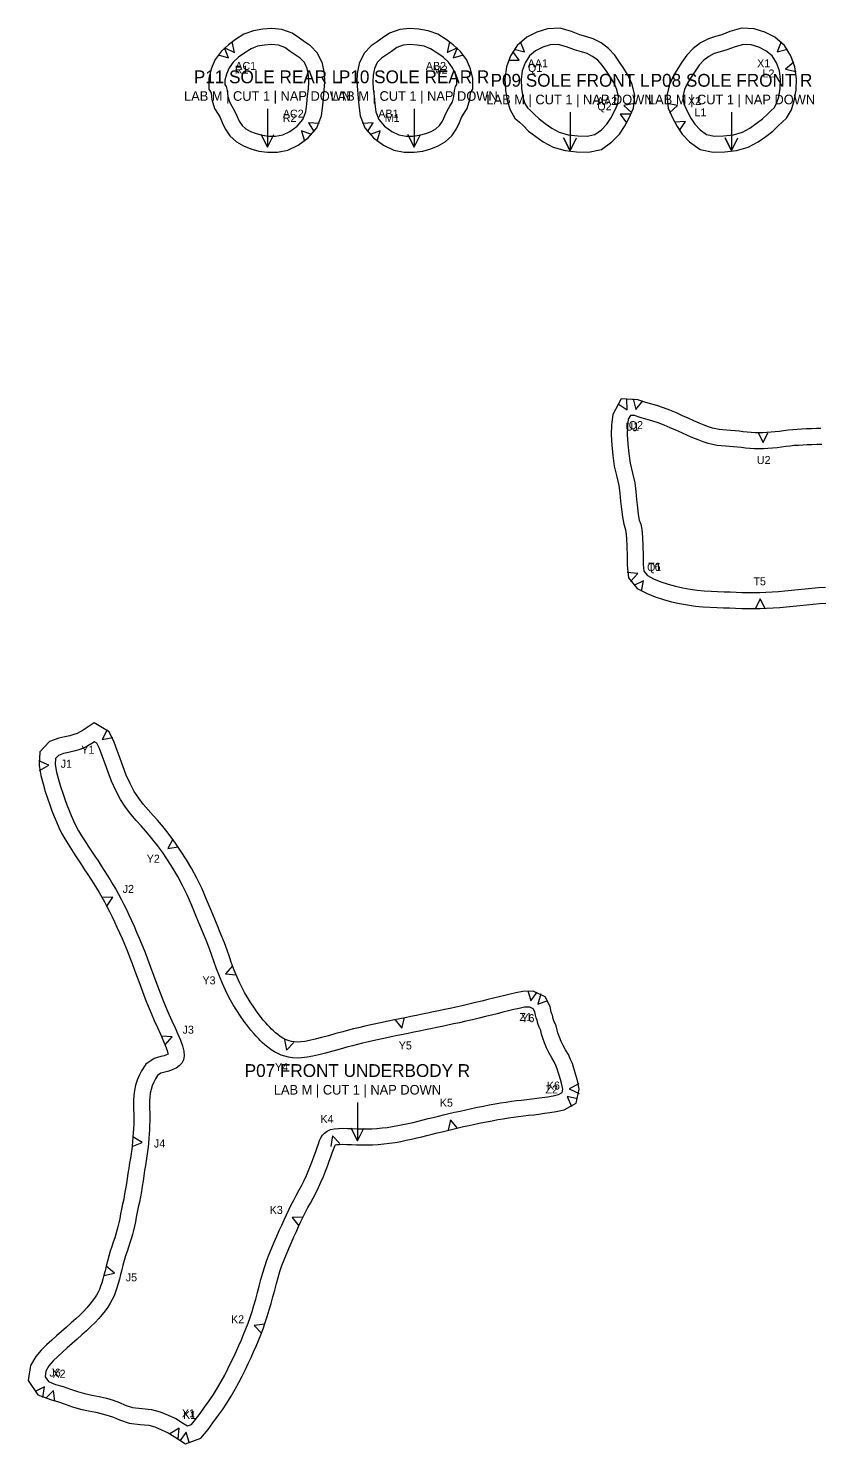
# Model space of a CAD drawing. Header units: millimetres. Extents: x 10 to 1500, y 0 to 660.
# Drawn here: x 692.9 to 940.2, y 0 to 442.3 of the extents above; entities that cross this region are included whole.
import ezdxf
from ezdxf.enums import TextEntityAlignment as Align

# ---------------------------------------------------------------- set-up
doc = ezdxf.new("R2010")
doc.units = ezdxf.units.MM
for name, color, linetype in [('CUT', 1, 'Continuous'), ('LABEL', 7, 'Continuous'), ('NOTCH', 3, 'Continuous'), ('STITCH_REF', 8, 'Continuous')]:
    doc.layers.add(name, color=color, linetype=linetype)

msp = doc.modelspace()

# ---------------------------------------------------------------- linework, layer by layer
at = {"layer": 'CUT'}
for points in [[(867.97, 403.51), (872.04, 404.44), (875.3, 406.75), (877.6, 409.21), (879.18, 411.6), (880.56, 414.08), (882.01, 417.3), (882.42, 421.23), (881.6, 424.71), (880.36, 427.49), (878.99, 429.69), (877.69, 431.65), (876.18, 433.84), (874.21, 435.98), (871.93, 437.73), (869.41, 439.01), (867.17, 439.66), (865.22, 440.23), (862.67, 441.23), (859.07, 442.26), (855.13, 442.06), (851.8, 441), (848.67, 439.45), (845.66, 436.92), (843.62, 433.62), (842.35, 430.19), (841.86, 426.49), (842.02, 422.92), (842.58, 419.73), (843.47, 416.75), (844.96, 414.18), (846.41, 412.91), (847.5, 411.84), (849.26, 410.15), (851.47, 408.46), (853.84, 406.76), (856.94, 405.09), (860.65, 404.11), (864.24, 403.65), (867.97, 403.51)], [(902.8, 404.44), (906.87, 403.51), (910.6, 403.65), (914.19, 404.11), (917.9, 405.09), (921, 406.76), (923.37, 408.46), (925.58, 410.15), (927.34, 411.84), (928.43, 412.91), (929.88, 414.18), (931.36, 416.75), (932.26, 419.73), (932.81, 422.92), (932.98, 426.49), (932.48, 430.19), (931.22, 433.62), (929.18, 436.92), (926.17, 439.45), (923.04, 441), (919.71, 442.06), (915.77, 442.26), (912.17, 441.23), (909.61, 440.23), (907.67, 439.66), (905.43, 439.01), (902.91, 437.73), (900.63, 435.98), (898.66, 433.84), (897.15, 431.65), (895.85, 429.69), (894.47, 427.49), (893.23, 424.71), (892.42, 421.23), (892.83, 417.3), (894.28, 414.08), (895.66, 411.6), (897.24, 409.21), (899.54, 406.75), (902.8, 404.44)], [(780.36, 408), (783.07, 411.19), (784.51, 414.92), (784.92, 418.11), (785.11, 420.53), (785.4, 422.9), (785.57, 425.49), (785.46, 428.18), (784.88, 431.26), (783.32, 434.48), (781.07, 436.79), (779.19, 438.06), (777.64, 439.15), (775.39, 440.73), (772.18, 441.9), (768.99, 442.17), (766.15, 442), (763.26, 441.52), (760.26, 440.39), (757.68, 438.74), (755.45, 437.07), (753.21, 435.05), (751.33, 432.46), (750.05, 429.63), (749.28, 426.6), (749.36, 423.23), (750.07, 422.12), (750.09, 422.01), (750.31, 419.98), (751.12, 417.21), (752.22, 415.45), (752.83, 414.34), (753.48, 412.82), (754.42, 410.81), (755.89, 408.62), (757.92, 406.79), (760.16, 405.51), (762.49, 404.59), (764.97, 403.92), (767.7, 403.51), (770.75, 403.53), (773.98, 404.23), (777.22, 405.7), (780.36, 408)], [(831.07, 422.12), (831.78, 423.23), (831.86, 426.6), (831.09, 429.63), (829.81, 432.46), (827.93, 435.05), (825.69, 437.07), (823.46, 438.74), (820.88, 440.39), (817.88, 441.52), (814.99, 442), (812.15, 442.17), (808.96, 441.9), (805.75, 440.73), (803.51, 439.15), (801.96, 438.06), (800.07, 436.79), (797.82, 434.48), (796.26, 431.26), (795.68, 428.18), (795.57, 425.49), (795.74, 422.9), (796.03, 420.53), (796.22, 418.11), (796.63, 414.92), (798.07, 411.19), (800.78, 408), (803.92, 405.7), (807.16, 404.23), (810.39, 403.53), (813.44, 403.51), (816.17, 403.92), (818.65, 404.59), (820.98, 405.51), (823.22, 406.79), (825.25, 408.62), (826.72, 410.81), (827.66, 412.82), (828.31, 414.34), (828.92, 415.45), (830.02, 417.21), (830.83, 419.98), (831.05, 422.01), (831.07, 422.12)], [(788.82, 93.33), (788.86, 93.35), (789.3, 93.45), (790.12, 93.52), (791.2, 93.54), (792.48, 93.51), (793.9, 93.45), (795.43, 93.39), (797.07, 93.34), (798.76, 93.35), (800.46, 93.41), (802.2, 93.52), (803.98, 93.68), (805.76, 93.9), (807.53, 94.16), (809.28, 94.46), (810.99, 94.8), (812.66, 95.16), (814.29, 95.53), (815.9, 95.91), (817.49, 96.31), (819.08, 96.71), (820.66, 97.11), (822.23, 97.49), (823.86, 97.88), (825.52, 98.28), (827.19, 98.67), (828.91, 99.06), (830.68, 99.45), (832.47, 99.84), (834.29, 100.21), (836.1, 100.58), (837.88, 100.93), (839.62, 101.25), (841.31, 101.53), (842.95, 101.79), (844.55, 102.02), (846.11, 102.23), (847.67, 102.42), (849.23, 102.61), (850.83, 102.8), (852.47, 103.01), (854.16, 103.23), (855.92, 103.49), (857.83, 103.79), (860.34, 104.34), (864.07, 106.4), (865.09, 110.79), (864.47, 113.48), (864.01, 115.16), (863.59, 116.65), (863.23, 117.66), (862.91, 118.77), (862.38, 120.09), (861.75, 121.59), (860.82, 123.11), (860.05, 124.45), (859.42, 125.69), (858.92, 127), (858.4, 128.43), (858.12, 129.24), (857.88, 130.59), (857.17, 132.1), (856.91, 132.75), (856.67, 133.9), (856.39, 134.54), (856.34, 134.79), (856.01, 136.56), (854.38, 139.65), (850.69, 141.44), (847.39, 141.34), (845.21, 140.91), (843.5, 140.51), (841.78, 140.09), (840.02, 139.65), (838.26, 139.21), (836.47, 138.77), (834.63, 138.32), (832.68, 137.84), (830.58, 137.35), (828.48, 136.86), (826.54, 136.42), (824.72, 136.02), (822.95, 135.64), (821.2, 135.27), (819.46, 134.9), (817.71, 134.53), (815.97, 134.18), (814.2, 133.82), (812.41, 133.45), (810.67, 133.11), (809.03, 132.78), (807.31, 132.43), (805.32, 132.02), (803, 131.53), (800.46, 130.98), (798.06, 130.43), (796.14, 129.98), (794.53, 129.59), (792.94, 129.18), (791.16, 128.7), (789.02, 128.12), (786.72, 127.49), (784.5, 126.88), (782.5, 126.37), (780.79, 125.98), (779.32, 125.71), (778.03, 125.55), (776.91, 125.51), (775.96, 125.55), (775.16, 125.67), (774.46, 125.84), (773.8, 126.07), (773.12, 126.37), (772.4, 126.76), (771.61, 127.25), (770.83, 127.82), (770.11, 128.42), (769.48, 129), (768.95, 129.53), (768.4, 130.1), (767.77, 130.77), (767.09, 131.5), (766.34, 132.38), (765.46, 133.48), (764.45, 134.83), (763.35, 136.38), (762.25, 138.07), (761.27, 139.65), (760.51, 140.97), (759.82, 142.27), (759.04, 143.86), (758.17, 145.76), (757.27, 147.92), (756.44, 150.11), (755.73, 152.15), (755.01, 154.21), (754.17, 156.46), (753.08, 159.18), (751.67, 162.63), (750.12, 166.41), (748.6, 170.08), (747.09, 173.55), (745.55, 176.72), (743.97, 179.66), (742.33, 182.47), (740.62, 185.17), (738.9, 187.69), (737.28, 189.9), (735.84, 191.74), (734.54, 193.32), (733.27, 194.79), (731.91, 196.33), (730.4, 198.03), (728.85, 199.85), (727.4, 201.74), (726.03, 203.83), (724.71, 206.27), (723.52, 208.91), (722.51, 211.53), (721.59, 214.09), (720.7, 216.61), (719.76, 219.16), (718.22, 222.41), (713.53, 225.2), (710.06, 223), (709.13, 222.41), (708.21, 221.96), (707.15, 221.56), (705.91, 221.23), (704.34, 220.88), (702.43, 220.41), (699.56, 219.39), (696.53, 216.15), (696.27, 211.89), (696.84, 208.79), (697.51, 206.17), (698.22, 203.82), (698.91, 201.67), (699.6, 199.67), (700.3, 197.78), (701, 196.01), (701.7, 194.3), (702.47, 192.56), (703.33, 190.78), (704.3, 189), (705.33, 187.28), (706.38, 185.62), (707.44, 184), (708.49, 182.42), (709.5, 180.87), (710.51, 179.33), (711.5, 177.84), (712.44, 176.39), (713.35, 174.98), (714.22, 173.58), (715.06, 172.18), (715.89, 170.74), (716.7, 169.31), (717.47, 167.84), (718.26, 166.26), (719.07, 164.65), (719.84, 163.06), (720.61, 161.4), (721.4, 159.66), (722.19, 157.88), (722.97, 156.04), (723.75, 154.12), (724.54, 152.13), (725.33, 150.07), (726.12, 147.95), (726.92, 145.77), (727.73, 143.56), (728.57, 141.31), (729.45, 139.04), (730.35, 136.76), (731.3, 134.49), (732.27, 132.23), (733.25, 130.04), (734.21, 127.93), (735.09, 125.97), (735.82, 124.24), (736.32, 122.83), (736.56, 121.87), (736.57, 121.72), (736.11, 121.5), (735.37, 121.23), (734.3, 120.96), (732.2, 120.36), (729.66, 118.6), (728.28, 116.48), (727.57, 115.02), (726.95, 113.6), (726.43, 111.98), (726.09, 110.35), (725.89, 108.77), (725.8, 107.28), (725.77, 105.86), (725.79, 104.45), (725.85, 103.12), (725.89, 101.97), (725.88, 100.86), (725.84, 99.71), (725.76, 98.49), (725.65, 97.17), (725.54, 95.75), (725.45, 94.34), (725.37, 93.07), (725.24, 91.89), (725.05, 90.63), (724.82, 89.23), (724.57, 87.71), (724.3, 86.09), (724.06, 84.44), (723.84, 82.84), (723.59, 81.27), (723.32, 79.68), (723.02, 78.07), (722.71, 76.45), (722.39, 74.85), (722.07, 73.3), (721.77, 71.81), (721.47, 70.4), (721.18, 69.06), (720.89, 67.8), (720.59, 66.62), (720.28, 65.49), (719.9, 64.31), (719.47, 63.02), (719.01, 61.62), (718.54, 60.14), (718.08, 58.6), (717.64, 57.04), (717.25, 55.5), (716.88, 54.02), (716.54, 52.63), (716.21, 51.37), (715.86, 50.23), (715.49, 49.17), (715.11, 48.2), (714.7, 47.34), (714.18, 46.44), (713.57, 45.47), (712.91, 44.52), (712.14, 43.55), (711.22, 42.48), (710.17, 41.35), (709, 40.18), (707.72, 38.98), (706.33, 37.72), (704.86, 36.43), (703.33, 35.1), (701.77, 33.74), (700.21, 32.34), (698.63, 30.87), (696.98, 29.24), (695.29, 27.25), (693.59, 24.41), (692.91, 19.71), (695.93, 15.3), (699.8, 13.78), (702.33, 13.08), (704.46, 12.35), (706.73, 11.56), (709.19, 10.81), (711.75, 10.26), (714.06, 9.85), (716.03, 9.38), (717.87, 8.85), (719.5, 8.27), (721.42, 7.41), (724.42, 6.42), (727.89, 6), (730.53, 5.76), (732.48, 5.23), (734.54, 4.37), (736.59, 3.41), (738.45, 2.27), (742.01, 0), (746.83, 1.72), (749.11, 4.45), (750.62, 6.48), (752.08, 8.49), (753.54, 10.56), (754.96, 12.71), (756.3, 14.87), (757.54, 17), (758.7, 19.1), (759.76, 21.15), (760.74, 23.14), (761.65, 25.06), (762.51, 26.91), (763.31, 28.72), (764.08, 30.49), (764.82, 32.25), (765.55, 34.05), (766.27, 35.91), (766.96, 37.83), (767.6, 39.79), (768.21, 41.8), (768.8, 43.84), (769.36, 45.92), (769.9, 48), (770.42, 50.02), (770.96, 51.96), (771.54, 53.84), (772.15, 55.64), (772.83, 57.42), (773.57, 59.21), (774.35, 61.02), (775.15, 62.83), (775.92, 64.6), (776.67, 66.3), (777.39, 67.91), (778.09, 69.45), (778.78, 70.9), (779.5, 72.33), (780.25, 73.75), (781.04, 75.2), (781.88, 76.72), (782.73, 78.33), (783.57, 80.01), (784.37, 81.72), (785.11, 83.44), (785.79, 85.12), (786.4, 86.73), (786.94, 88.25), (787.42, 89.62), (787.86, 90.85), (788.26, 91.96), (788.57, 92.81), (788.77, 93.26), (788.82, 93.33)]]:
    msp.add_lwpolyline(points, close=True, dxfattribs=at)
msp.add_lwpolyline([(940.58, 317.25), (939.11, 317.19), (937.62, 317.14), (936.13, 317.1), (934.65, 317.03), (933.21, 316.94), (931.8, 316.83), (930.35, 316.68), (928.94, 316.5), (927.61, 316.31), (926.32, 316.15), (925.02, 316.02), (923.73, 315.92), (922.46, 315.86), (921.21, 315.85), (919.99, 315.88), (918.75, 315.96), (917.5, 316.08), (916.24, 316.2), (915, 316.33), (913.74, 316.47), (912.38, 316.59), (911.06, 316.67), (909.91, 316.75), (908.84, 316.88), (907.78, 317.07), (906.68, 317.34), (905.46, 317.74), (904.05, 318.27), (902.51, 318.9), (900.87, 319.62), (899.13, 320.4), (897.32, 321.21), (895.41, 322.06), (893.41, 322.89), (891.37, 323.66), (889.3, 324.36), (887.32, 324.95), (885.57, 325.45), (883.33, 326.19), (878.15, 326.51), (875.53, 321.62), (875.19, 318.32), (875.09, 315.23), (875.27, 312), (875.55, 308.82), (876.02, 305.41), (876.82, 302.08), (877.47, 299.38), (877.76, 297.04), (877.99, 294.46), (878.32, 291.97), (878.55, 289.64), (878.95, 287.32), (879.44, 285.98), (879.64, 284.94), (879.81, 282.91), (879.97, 280.28), (880.04, 277.48), (880.01, 274.49), (880.42, 270.56), (883.19, 267.26), (886.24, 265.68), (888.82, 264.65), (891.36, 263.8), (893.91, 263.09), (896.43, 262.52), (898.92, 262.07), (901.35, 261.74), (903.7, 261.5), (905.97, 261.35), (908.13, 261.27), (910.15, 261.21), (912.06, 261.15), (913.94, 261.08), (915.84, 261.01), (917.76, 260.97), (919.68, 260.96), (921.62, 260.97), (923.62, 261.04), (925.64, 261.15), (927.7, 261.3), (929.79, 261.49), (931.9, 261.71), (934.03, 261.93), (936.15, 262.16), (938.21, 262.37), (940.17, 262.53), (942.07, 262.6)], dxfattribs=at)
at = {"layer": 'LABEL'}
for points in [[(767.68, 417.1), (767.68, 405.1), (765.68, 409.1), (767.68, 405.1), (769.68, 409.1)], [(813.46, 417.1), (813.46, 405.1), (811.46, 409.1), (813.46, 405.1), (815.46, 409.1)], [(862.18, 416.01), (862.18, 404.01), (860.18, 408.01), (862.18, 404.01), (864.18, 408.01)], [(912.66, 416.01), (912.66, 404.01), (910.66, 408.01), (912.66, 404.01), (914.66, 408.01)], [(795.75, 106.59), (795.75, 94.59), (793.75, 98.59), (795.75, 94.59), (797.75, 98.59)]]:
    msp.add_lwpolyline(points, dxfattribs=at)
at = {"layer": 'NOTCH'}
for points in [[(754.29, 436.12), (757.36, 434.75), (756.61, 438.02)], [(824.53, 438.02), (823.78, 434.75), (826.85, 436.12)], [(844.72, 435.74), (847.97, 434.92), (846.68, 438.01)], [(928.16, 438.01), (926.87, 434.92), (930.12, 435.74)], [(752.23, 433.93), (755.46, 433.03), (754.24, 436.16)], [(826.9, 436.16), (825.68, 433.03), (828.91, 433.93)], [(842.98, 432.26), (846.34, 432.3), (844.29, 434.96)], [(932.1, 431.63), (929.54, 429.46), (932.81, 428.72)], [(882.34, 418.73), (879.05, 418.09), (881.53, 415.84)], [(893.3, 415.84), (895.79, 418.09), (892.5, 418.73)], [(783.77, 412.48), (780.42, 412.75), (782.21, 409.91)], [(798.93, 409.91), (800.72, 412.75), (797.37, 412.48)], [(881.22, 415.42), (877.87, 415.42), (879.88, 412.74)], [(896.43, 410.32), (898.23, 413.15), (894.88, 412.89)], [(781.43, 409.04), (778.29, 410.22), (779.24, 407)], [(801.9, 407), (802.85, 410.22), (799.71, 409.04)], [(877.28, 324.94), (880.06, 323.06), (879.9, 326.41)], [(881.95, 326.44), (882.8, 323.19), (884.89, 325.82)], [(920.96, 315.81), (922.54, 312.86), (923.96, 315.9)], [(881.13, 269.38), (883.37, 271.88), (880.03, 272.17)], [(884.52, 266.36), (885.16, 269.65), (882.14, 268.19)], [(923.12, 261.01), (921.56, 263.97), (920.12, 260.94)], [(717.52, 223.05), (715.97, 220.07), (719.28, 220.62)], [(696.42, 210.33), (699.31, 212.05), (696.2, 213.32)], [(738.04, 188.91), (736.46, 185.95), (739.77, 186.46)], [(717.41, 167.99), (719.34, 170.74), (715.98, 170.62)], [(756.72, 149.31), (754.48, 146.81), (757.83, 146.52)], [(849, 141.59), (849.96, 138.38), (851.96, 141.07)], [(853.04, 140.55), (852.09, 137.33), (855.23, 138.5)], [(807.56, 132.48), (809.62, 129.84), (810.5, 133.07)], [(735.69, 124.6), (737.84, 127.17), (734.49, 127.35)], [(773.01, 126.26), (773.6, 122.96), (775.89, 125.41)], [(864.91, 112.45), (861.96, 110.86), (865, 109.45)], [(864.53, 107.72), (861.26, 108.44), (862.65, 105.39)], [(826.98, 98.63), (824.82, 101.2), (824.06, 97.93)], [(725.35, 92.84), (728.44, 94.15), (725.54, 95.84)], [(790.26, 93.83), (787.92, 96.22), (787.41, 92.91)], [(778.72, 70.81), (775.37, 70.72), (777.45, 68.09)], [(716.52, 52.57), (719.8, 53.3), (717.24, 55.48)], [(766.79, 37.31), (763.46, 36.95), (765.75, 34.5)], [(697.43, 14.48), (698, 17.79), (695.02, 16.26)], [(701.23, 13.31), (700.76, 16.63), (698.39, 14.26)], [(739.73, 1.47), (740.04, 4.81), (737.18, 3.06)], [(743.16, 0.34), (742.25, 3.57), (740.21, 0.91)]]:
    msp.add_lwpolyline(points, dxfattribs=at)
at = {"layer": 'STITCH_REF'}
for points in [[(776.93, 411.68), (778.71, 413.78), (779.63, 416.16), (779.94, 418.62), (780.13, 421.04), (780.42, 423.37), (780.56, 425.55), (780.48, 427.61), (780.09, 429.68), (779.17, 431.57), (777.85, 432.93), (776.34, 433.95), (774.76, 435.06), (773.06, 436.26), (771.09, 436.98), (768.93, 437.16), (766.72, 437.03), (764.57, 436.67), (762.51, 435.89), (760.53, 434.63), (758.63, 433.2), (756.95, 431.69), (755.68, 429.94), (754.79, 427.98), (754.3, 426.03), (754.33, 424.74), (754.75, 424.07), (755.03, 422.83), (755.23, 420.96), (755.73, 419.28), (756.54, 417.98), (757.34, 416.52), (758.04, 414.86), (758.78, 413.28), (759.69, 411.93), (760.87, 410.87), (762.33, 410.03), (764.06, 409.34), (765.99, 408.82), (768.05, 408.51), (770.2, 408.53), (772.41, 409.01), (774.68, 410.04), (776.93, 411.68)], [(802.43, 413.78), (804.21, 411.68), (806.46, 410.04), (808.73, 409.01), (810.94, 408.53), (813.09, 408.51), (815.15, 408.82), (817.08, 409.34), (818.81, 410.03), (820.27, 410.87), (821.45, 411.93), (822.36, 413.28), (823.1, 414.86), (823.8, 416.52), (824.6, 417.98), (825.42, 419.28), (825.91, 420.96), (826.11, 422.83), (826.39, 424.07), (826.81, 424.74), (826.84, 426.03), (826.35, 427.98), (825.46, 429.94), (824.19, 431.69), (822.51, 433.2), (820.61, 434.63), (818.63, 435.89), (816.57, 436.67), (814.42, 437.03), (812.21, 437.16), (810.05, 436.98), (808.08, 436.26), (806.38, 435.06), (804.8, 433.95), (803.3, 432.93), (801.97, 431.57), (801.05, 429.68), (800.66, 427.61), (800.58, 425.55), (800.72, 423.37), (801.01, 421.04), (801.2, 418.62), (801.51, 416.16), (802.43, 413.78)], [(867.5, 408.53), (869.96, 409.09), (871.99, 410.54), (873.67, 412.32), (874.9, 414.19), (876.08, 416.32), (877.12, 418.62), (877.36, 420.91), (876.85, 423.11), (875.94, 425.13), (874.79, 426.98), (873.54, 428.84), (872.26, 430.72), (870.83, 432.27), (869.25, 433.48), (867.57, 434.34), (865.77, 434.86), (863.61, 435.49), (861.07, 436.49), (858.49, 437.22), (856.03, 437.09), (853.68, 436.35), (851.42, 435.23), (849.49, 433.61), (848.14, 431.42), (847.24, 428.98), (846.87, 426.28), (847, 423.47), (847.45, 420.88), (848.1, 418.75), (848.88, 417.4), (849.81, 416.58), (850.98, 415.43), (852.52, 413.95), (854.44, 412.48), (856.49, 411.01), (858.79, 409.77), (861.61, 409.02), (864.65, 408.64), (867.5, 408.53)], [(904.88, 409.09), (907.34, 408.53), (910.19, 408.64), (913.23, 409.02), (916.04, 409.77), (918.35, 411.01), (920.39, 412.48), (922.31, 413.95), (923.86, 415.43), (925.03, 416.58), (925.96, 417.4), (926.74, 418.75), (927.39, 420.88), (927.83, 423.47), (927.96, 426.28), (927.6, 428.98), (926.7, 431.42), (925.35, 433.61), (923.41, 435.23), (921.16, 436.35), (918.81, 437.09), (916.35, 437.22), (913.77, 436.49), (911.23, 435.49), (909.07, 434.86), (907.27, 434.34), (905.59, 433.48), (904.01, 432.27), (902.58, 430.72), (901.3, 428.84), (900.05, 426.98), (898.9, 425.13), (897.99, 423.11), (897.48, 420.91), (897.72, 418.62), (898.76, 416.32), (899.94, 414.19), (901.17, 412.32), (902.84, 410.54), (904.88, 409.09)], [(705.49, 216.01), (703.87, 215.61), (702.38, 215.08), (701.41, 214.05), (701.3, 212.19), (701.72, 209.86), (702.33, 207.52), (703, 205.31), (703.66, 203.25), (704.31, 201.34), (704.97, 199.57), (705.63, 197.89), (706.3, 196.26), (707.01, 194.65), (707.78, 193.06), (708.64, 191.48), (709.58, 189.91), (710.59, 188.33), (711.62, 186.74), (712.66, 185.17), (713.69, 183.61), (714.69, 182.08), (715.67, 180.58), (716.64, 179.11), (717.57, 177.65), (718.48, 176.19), (719.37, 174.72), (720.24, 173.22), (721.09, 171.69), (721.92, 170.12), (722.73, 168.51), (723.55, 166.87), (724.36, 165.2), (725.15, 163.48), (725.96, 161.71), (726.77, 159.87), (727.58, 157.97), (728.39, 155.99), (729.2, 153.95), (730.01, 151.84), (730.81, 149.68), (731.61, 147.5), (732.42, 145.3), (733.25, 143.08), (734.1, 140.86), (734.99, 138.64), (735.9, 136.43), (736.85, 134.25), (737.81, 132.09), (738.77, 129.99), (739.68, 127.97), (740.48, 126.05), (741.12, 124.27), (741.52, 122.65), (741.62, 121.19), (741.39, 119.91), (740.86, 118.86), (740.07, 118.02), (739.11, 117.38), (738.02, 116.87), (736.85, 116.45), (735.61, 116.13), (734.36, 115.77), (733.31, 115.05), (732.64, 114.01), (732.11, 112.93), (731.63, 111.84), (731.27, 110.7), (731.02, 109.52), (730.87, 108.31), (730.8, 107.08), (730.77, 105.84), (730.79, 104.59), (730.84, 103.32), (730.89, 102.05), (730.88, 100.76), (730.83, 99.45), (730.75, 98.12), (730.63, 96.77), (730.52, 95.4), (730.44, 94.02), (730.35, 92.65), (730.2, 91.26), (729.99, 89.86), (729.76, 88.4), (729.5, 86.89), (729.25, 85.33), (729.01, 83.73), (728.78, 82.1), (728.53, 80.46), (728.24, 78.8), (727.93, 77.14), (727.61, 75.49), (727.29, 73.87), (726.97, 72.3), (726.66, 70.79), (726.36, 69.35), (726.06, 67.97), (725.75, 66.64), (725.43, 65.34), (725.07, 64.06), (724.66, 62.76), (724.21, 61.44), (723.76, 60.07), (723.31, 58.66), (722.88, 57.22), (722.48, 55.75), (722.1, 54.28), (721.74, 52.82), (721.38, 51.39), (721.02, 50.01), (720.62, 48.69), (720.18, 47.42), (719.69, 46.2), (719.13, 45.02), (718.47, 43.87), (717.74, 42.71), (716.93, 41.54), (716, 40.36), (714.94, 39.14), (713.77, 37.87), (712.48, 36.59), (711.1, 35.3), (709.65, 33.99), (708.15, 32.67), (706.62, 31.34), (705.09, 29.99), (703.58, 28.64), (702.09, 27.26), (700.66, 25.84), (699.37, 24.33), (698.4, 22.7), (698.14, 20.93), (699.19, 19.4), (701.39, 18.53), (703.82, 17.85), (706.09, 17.07), (708.28, 16.31), (710.45, 15.66), (712.72, 15.16), (715.08, 14.75), (717.31, 14.21), (719.4, 13.61), (721.37, 12.91), (723.22, 12.08), (725.51, 11.33), (728.42, 10.97), (731.41, 10.7), (734.1, 9.98), (736.57, 8.95), (738.97, 7.82), (741.1, 6.51), (742.63, 5.53), (743.87, 5.97), (745.18, 7.55), (746.59, 9.44), (748.01, 11.4), (749.41, 13.38), (750.75, 15.4), (752.01, 17.44), (753.19, 19.47), (754.29, 21.46), (755.3, 23.42), (756.24, 25.32), (757.12, 27.17), (757.95, 28.97), (758.73, 30.73), (759.48, 32.46), (760.2, 34.17), (760.91, 35.89), (761.58, 37.65), (762.23, 39.45), (762.84, 41.3), (763.42, 43.21), (763.98, 45.18), (764.52, 47.2), (765.06, 49.25), (765.59, 51.32), (766.16, 53.36), (766.78, 55.38), (767.45, 57.34), (768.18, 59.27), (768.97, 61.16), (769.77, 63.02), (770.57, 64.84), (771.34, 66.61), (772.09, 68.32), (772.83, 69.97), (773.56, 71.56), (774.3, 73.11), (775.06, 74.62), (775.85, 76.11), (776.66, 77.6), (777.48, 79.1), (778.29, 80.62), (779.07, 82.19), (779.81, 83.77), (780.5, 85.37), (781.13, 86.94), (781.71, 88.47), (782.23, 89.92), (782.71, 91.28), (783.15, 92.52), (783.56, 93.67), (783.94, 94.71), (784.35, 95.61), (784.83, 96.39), (785.45, 97.08), (786.27, 97.67), (787.3, 98.13), (788.52, 98.4), (789.84, 98.52), (791.22, 98.54), (792.64, 98.51), (794.11, 98.45), (795.6, 98.38), (797.12, 98.34), (798.65, 98.35), (800.22, 98.41), (801.82, 98.51), (803.45, 98.66), (805.09, 98.85), (806.74, 99.1), (808.37, 99.38), (809.99, 99.7), (811.58, 100.04), (813.15, 100.4), (814.72, 100.77), (816.28, 101.16), (817.86, 101.56), (819.45, 101.96), (821.06, 102.35), (822.69, 102.74), (824.36, 103.14), (826.07, 103.55), (827.82, 103.94), (829.62, 104.34), (831.44, 104.73), (833.28, 105.11), (835.12, 105.48), (836.95, 105.84), (838.75, 106.17), (840.5, 106.47), (842.21, 106.74), (843.87, 106.98), (845.48, 107.19), (847.06, 107.38), (848.64, 107.57), (850.22, 107.76), (851.82, 107.96), (853.47, 108.18), (855.16, 108.43), (856.9, 108.71), (858.56, 109.07), (859.7, 109.7), (859.96, 110.79), (859.62, 112.25), (859.19, 113.83), (858.82, 115.15), (858.47, 116.12), (858.18, 117.13), (857.75, 118.18), (857.28, 119.31), (856.52, 120.56), (855.65, 122.07), (854.84, 123.65), (854.23, 125.26), (853.69, 126.76), (853.27, 127.97), (853.07, 129.07), (852.57, 130.13), (852.11, 131.31), (851.89, 132.36), (851.58, 133.05), (851.43, 133.86), (851.23, 134.9), (850.72, 135.87), (849.61, 136.41), (847.95, 136.35), (846.27, 136.02), (844.67, 135.65), (842.99, 135.23), (841.23, 134.8), (839.46, 134.36), (837.67, 133.91), (835.82, 133.46), (833.84, 132.98), (831.72, 132.48), (829.59, 131.99), (827.63, 131.54), (825.79, 131.14), (824, 130.75), (822.24, 130.37), (820.48, 130), (818.73, 129.64), (816.97, 129.28), (815.2, 128.91), (813.4, 128.55), (811.66, 128.2), (810.02, 127.87), (808.31, 127.53), (806.34, 127.12), (804.05, 126.64), (801.54, 126.09), (799.18, 125.56), (797.31, 125.12), (795.75, 124.74), (794.21, 124.34), (792.46, 123.87), (790.34, 123.29), (788.03, 122.66), (785.78, 122.05), (783.68, 121.51), (781.8, 121.08), (780.06, 120.76), (778.43, 120.57), (776.9, 120.5), (775.48, 120.57), (774.2, 120.75), (773.03, 121.04), (771.96, 121.42), (770.92, 121.88), (769.88, 122.44), (768.81, 123.11), (767.77, 123.87), (766.81, 124.66), (766.01, 125.4), (765.38, 126.03), (764.79, 126.65), (764.12, 127.35), (763.35, 128.19), (762.49, 129.19), (761.51, 130.41), (760.4, 131.89), (759.22, 133.58), (758.03, 135.38), (756.97, 137.09), (756.14, 138.55), (755.37, 139.99), (754.52, 141.71), (753.59, 143.76), (752.63, 146.07), (751.74, 148.39), (751.01, 150.51), (750.31, 152.51), (749.5, 154.66), (748.45, 157.31), (747.05, 160.73), (745.5, 164.5), (744, 168.13), (742.55, 171.45), (741.1, 174.44), (739.61, 177.21), (738.05, 179.87), (736.44, 182.43), (734.82, 184.8), (733.29, 186.88), (731.94, 188.61), (730.72, 190.1), (729.5, 191.5), (728.17, 193.01), (726.62, 194.76), (724.97, 196.7), (723.32, 198.84), (721.73, 201.26), (720.23, 204.05), (718.91, 206.98), (717.82, 209.78), (716.88, 212.42), (716, 214.92), (715.15, 217.22), (714.36, 218.89), (713.62, 219.33), (712.75, 218.78), (711.56, 218.03), (710.17, 217.36), (708.68, 216.8), (707.11, 216.38), (705.49, 216.01)]]:
    msp.add_lwpolyline(points, close=True, dxfattribs=at)
msp.add_lwpolyline([(940.83, 312.25), (939.28, 312.19), (937.77, 312.15), (936.32, 312.1), (934.92, 312.04), (933.57, 311.95), (932.24, 311.85), (930.93, 311.72), (929.61, 311.54), (928.26, 311.35), (926.88, 311.19), (925.47, 311.04), (924.04, 310.93), (922.6, 310.86), (921.16, 310.85), (919.75, 310.89), (918.37, 310.98), (917.03, 311.1), (915.73, 311.23), (914.47, 311.36), (913.24, 311.49), (912, 311.61), (910.74, 311.68), (909.45, 311.78), (908.12, 311.93), (906.74, 312.17), (905.3, 312.53), (903.8, 313.02), (902.22, 313.62), (900.56, 314.3), (898.85, 315.05), (897.09, 315.83), (895.28, 316.65), (893.44, 317.46), (891.57, 318.24), (889.68, 318.95), (887.79, 319.59), (885.92, 320.15), (884.1, 320.67), (882.38, 321.24), (881.04, 321.32), (880.4, 320.13), (880.18, 317.98), (880.09, 315.29), (880.26, 312.36), (880.52, 309.38), (880.94, 306.34), (881.68, 303.25), (882.4, 300.28), (882.74, 297.57), (882.97, 295.01), (883.29, 292.54), (883.51, 290.31), (883.8, 288.61), (884.27, 287.33), (884.6, 285.64), (884.8, 283.26), (884.96, 280.49), (885.04, 277.52), (885.01, 274.72), (885.23, 272.61), (886.38, 271.24), (888.32, 270.23), (890.54, 269.35), (892.83, 268.58), (895.13, 267.94), (897.43, 267.42), (899.7, 267.01), (901.93, 266.7), (904.11, 266.49), (906.24, 266.35), (908.3, 266.26), (910.3, 266.21), (912.24, 266.15), (914.13, 266.07), (915.99, 266.01), (917.83, 265.97), (919.67, 265.96), (921.52, 265.97), (923.4, 266.03), (925.32, 266.14), (927.29, 266.29), (929.31, 266.47), (931.38, 266.68), (933.49, 266.91), (935.62, 267.14), (937.76, 267.35), (939.88, 267.52), (941.97, 267.6)], dxfattribs=at)

# ---------------------------------------------------------------- texts
at = {"layer": 'LABEL'}
for s, height, p in [('P11 SOLE REAR L', 4, (767.68, 427.1)), ('AC1', 2.5, (760.85, 430.5)), ('R1', 2.5, (759.54, 429.34)), ('P10 SOLE REAR R', 4, (813.46, 427.1)), ('AB2', 2.5, (820.29, 430.5)), ('M2', 2.5, (821.6, 429.34)), ('AA1', 2.5, (852.14, 431.32)), ('Q1', 2.5, (851.28, 429.89)), ('X1', 2.5, (922.7, 431.32)), ('L2', 2.5, (924.2, 428.15)), ('P09 SOLE FRONT L', 4, (862.18, 426.01)), ('P08 SOLE FRONT R', 4, (912.66, 426.01)), ('LAB M | CUT 1 | NAP DOWN', 3, (767.68, 421.1)), ('LAB M | CUT 1 | NAP DOWN', 3, (813.46, 421.1)), ('LAB M | CUT 1 | NAP DOWN', 3, (862.18, 420.01)), ('AA2', 2.5, (873.75, 419.56)), ('LAB M | CUT 1 | NAP DOWN', 3, (912.66, 420.01)), ('X2', 2.5, (901.09, 419.56)), ('AC2', 2.5, (775.71, 415.59)), ('AB1', 2.5, (805.43, 415.59)), ('Q2', 2.5, (872.95, 417.89)), ('L1', 2.5, (902.93, 416)), ('R2', 2.5, (774.54, 414.24)), ('M1', 2.5, (806.6, 414.24)), ('U1', 2.5, (881.65, 317.81)), ('Q2', 2.5, (882.76, 318.27)), ('U2', 2.5, (922.7, 307.36)), ('Q1', 2.5, (888.49, 273.89)), ('T6', 2.5, (888.52, 274.01)), ('T5', 2.5, (921.44, 269.47)), ('Y1', 2.5, (711.53, 216.83)), ('J1', 2.5, (704.79, 212.45)), ('Y2', 2.5, (731.96, 182.78)), ('J2', 2.5, (724.17, 173.36)), ('Y3', 2.5, (749.37, 144.78)), ('Z1', 2.5, (848.33, 133.31)), ('Y6', 2.5, (849.01, 132.96)), ('J3', 2.5, (742.88, 129.37)), ('Y5', 2.5, (810.71, 124.44)), ('P07 FRONT UNDERBODY R', 4, (795.75, 116.59)), ('Y4', 2.5, (772.04, 117.69)), ('LAB M | CUT 1 | NAP DOWN', 3, (795.75, 110.59)), ('Z2', 2.5, (856.46, 110.68)), ('K6', 2.5, (856.99, 111.9)), ('K5', 2.5, (823.55, 106.55)), ('K4', 2.5, (786.23, 101.46)), ('J4', 2.5, (733.93, 93.8)), ('K3', 2.5, (770.39, 73.05)), ('J5', 2.5, (725.13, 51.98)), ('K2', 2.5, (758.3, 38.87)), ('J6', 2.5, (701.27, 22.21)), ('X2', 2.5, (702.5, 21.85)), ('X1', 2.5, (742.95, 9.48)), ('K1', 2.5, (743.29, 8.97))]:
    msp.add_text(s, height=height, dxfattribs=at).set_placement(p, align=Align.MIDDLE_CENTER)

doc.saveas('drawing.dxf')
